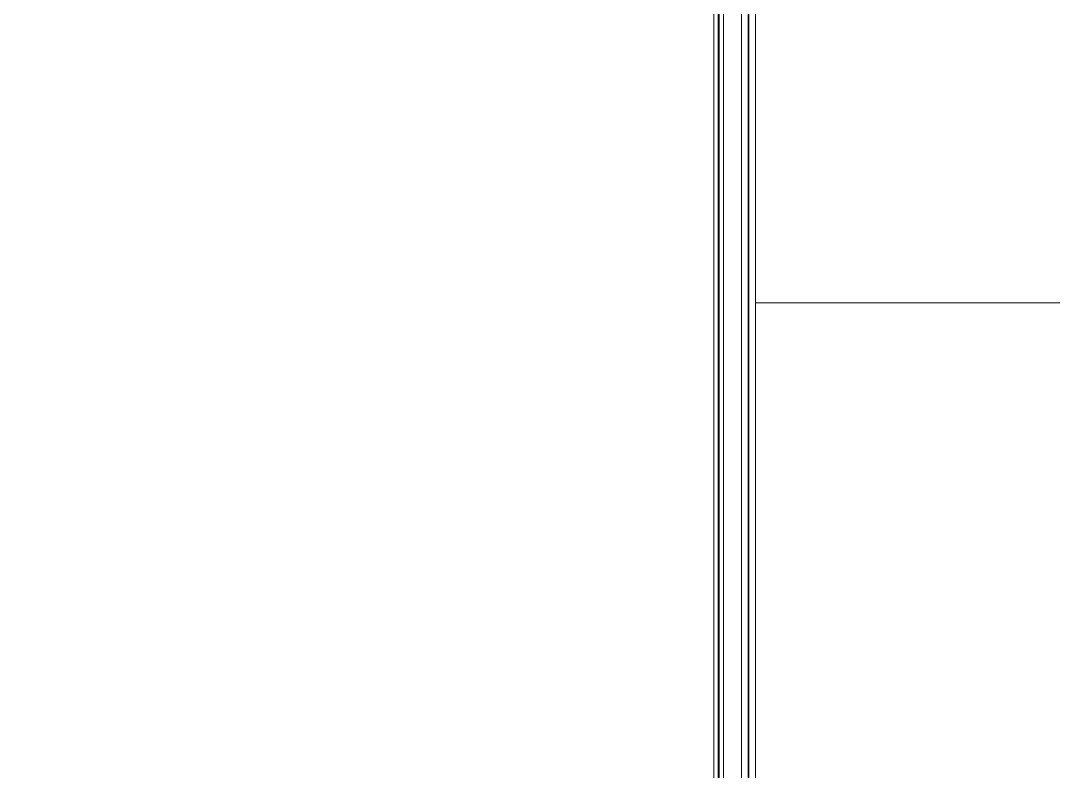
# Model space of a CAD drawing. Extents: x -1299 to 23780, y -3010 to 8106.
# Drawn here: x 16609 to 16702, y 1597.3 to 1664.9 of the extents above; entities that cross this region are included whole.
import ezdxf
from ezdxf.enums import TextEntityAlignment as Align

# ---------------------------------------------------------------- set-up
doc = ezdxf.new("R2010")
doc.units = 0
doc.header["$LTSCALE"] = 25
doc.header["$MEASUREMENT"] = 0
doc.linetypes.add('DOT2', pattern=[0.125, 0, -0.125])
doc.linetypes.add('HIDDEN', pattern=[0.375, 0.25, -0.125])
doc.layers.get('0').update_dxf_attribs({"color": 9, "lineweight": 9})
for name, color, linetype, lineweight in [('06B', 9, 'Continuous', 9), ('10', 9, 'Continuous', 9), ('15', 9, 'Continuous', 9), ('20', 9, 'DOT2', 9), ('22', 8, 'Continuous', 9), ('35', 9, 'Continuous', 9), ('40', 9, 'Continuous', 9), ('40B', 9, 'Continuous', 9)]:
    doc.layers.add(name, color=color, linetype=linetype, lineweight=lineweight)
doc.styles.add('Arial', font='arial.ttf', dxfattribs={"height": 2.5})

# ---------------------------------------------------------------- blocks, each defined once
blk = doc.blocks.new('0_wallno')
blk.add_lwpolyline([(7.942, 0), (16.132, 0)])
at = {"style": 'Arial'}
blk.add_attdef('GENISLIK', text='', height=2, dxfattribs=at).set_placement((8.442, 0), align=Align.BOTTOM_LEFT)
blk.add_attdef('DUVARNO', text='', height=2, dxfattribs=at).set_placement((0, 0), align=Align.MIDDLE_CENTER)
blk.add_attdef('YUKSEKLIK', text='', height=2, dxfattribs=at).set_placement((8.442, -0.5), align=Align.TOP_LEFT)
blk = doc.blocks.new('KAPI KODLARI 2. KAT')
at = {"layer": '22', "xscale": -5, "yscale": 5, "zscale": 5}
blk.add_blockref('0_wallno', (16755.858, 1639.471), dxfattribs=at)
blk = doc.blocks.new('*U492')
at = {"layer": '15'}
for p, q in [((-1.469, -18.947), (-170.301, -18.947)), ((-1.469, -19.347), (-170.301, -19.347)), ((-1.469, -19.423), (-170.301, -19.423)), ((-1.469, -19.823), (-170.301, -19.823)), ((-1.469, -21.423), (-170.301, -21.423)), ((-1.469, -22.023), (-170.301, -22.023)), ((-1.469, -22.099), (-170.301, -22.099)), ((-1.469, -22.699), (-170.301, -22.699))]:
    blk.add_line(p, q, dxfattribs=at)
blk = doc.blocks.new('p-2. kat planı')
at = {"layer": '20', "linetype": 'HIDDEN'}
blk.add_lwpolyline([(16671.487, 2158.026, 0.152192), (13054.425, 1065.279, 0.152192)], format="xyb", dxfattribs=at)
at = {"layer": '40'}
blk.add_lwpolyline([(13054.425, 704.149, -0.030791), (13682.752, 1104.544), (13576.464, 1296.454, -0.024013), (14116.777, 1562.653), (14175.158, 1426.959), (14212.085, 1442.777), (14154.086, 1578.715, -0.023167), (14698.586, 1781.775), (14742.744, 1640.763), (14781.905, 1653.342), (14736.686, 1793.872, -0.023228), (15300.092, 1942.429), (15330.546, 1797.881), (15369.843, 1806.215), (15339.157, 1950.68, -0.024001), (15933.76, 2044.81), (15957.627, 1826.735, -0.029535), (16671.447, 1862.427), (16671.447, 2206.094), (16650.5, 2206.094, 0.149972), (13055.865, 1124.027), (13054.425, 1124.027)], format="xyb", close=True, dxfattribs=at)
at = {"layer": '40B'}
blk.add_lwpolyline([(13052.5, 1837.5), (13052.5, 1065.503), (13054.425, 1065.503, -0.152186), (16671.447, 2158.211), (16671.447, 2226.094), (16672.5, 2226.094), (16672.5, 2372.5), (15945, 2372.5), (15945, 2365), (14187.5, 2363), (14187.5, 2825), (13845, 2825), (13845, 1845), (13845, 1837.5)], format="xyb", close=True, dxfattribs=at)
at = {"layer": '10', "xscale": -1, "rotation": 90}
blk.add_blockref('*U492', (16652.5, 1550), dxfattribs=at)

msp = doc.modelspace()

# ---------------------------------------------------------------- linework, layer by layer
at = {"layer": '06B'}
msp.add_lwpolyline([(13055.865, 1124.027, -0.149972), (16650.5, 2206.094)], format="xyb", dxfattribs=at)
at = {"layer": '20', "linetype": 'HIDDEN'}
for points in [[(13074.5, 1250.478, -0.146575), (16650.5, 2301.358, -0.146575)], [(13074.5, 1209.101, -0.147553), (16652.5, 2266.705)]]:
    msp.add_lwpolyline(points, format="xyb", dxfattribs=at)
at = {"layer": '35'}
msp.add_lwpolyline([(16650.5, 2363), (16650.5, 2272.981, 0.147272), (13074.5, 1216.591), (13074.5, 1835), (13854.5, 1835), (13854.5, 2483.5), (13840.443, 2489.8), (13837.5, 2489.8), (13837.5, 2570.2), (13840.5, 2570.2), (13854.5, 2576.5), (13854.5, 2580), (13854.5, 2657), (13835.5, 2657), (13835.5, 2763), (13854.5, 2763), (13854.5, 2803), (14182.5, 2803), (14182.5, 2363)], format="xyb", close=True, dxfattribs=at)
msp.add_lwpolyline([(16670.804, 1862.432, 0.158669), (13096.043, 734.156, 0.158669)], format="xyb", dxfattribs=at)

# ---------------------------------------------------------------- block references
msp.add_blockref('p-2. kat planı', (0, 0))
at = {"layer": '22'}
msp.add_blockref('KAPI KODLARI 2. KAT', (0, 0), dxfattribs=at)

doc.saveas('drawing.dxf')
